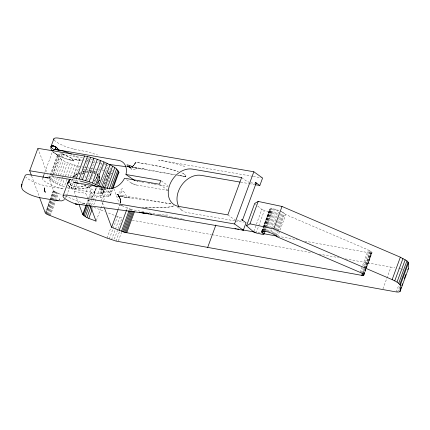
<?xml version="1.0" encoding="UTF-8"?>
<svg xmlns="http://www.w3.org/2000/svg" width="430" height="430" viewBox="0 0 430 430"><rect width="100%" height="100%" fill="white"/><g stroke="black" fill="none" stroke-linecap="round" stroke-linejoin="round"><path stroke-width="0.32" stroke-dasharray="2.15 1.61" d="M94.498 192.995L94.514 192.108L96.433 187.297C94.638 190.974 94.573 195.526 91.015 198.192L93.638 195.075M99.787 176.133L99.712 178.971L97.631 184.314L99.567 179.471L99.755 177.386M118.648 196.515L120.008 198.741L120.271 203.395A8.154 5.568 -85.6 0 0 118.739 195.752L118.277 195.112L118.696 195.849M120.249 203.39C121.953 201.229 116.707 190.533 120.163 199.24M128.092 166.722L128.054 166.448L129.425 166.851L127.151 166.41L128.006 166.55A4.08 3.628 -86 0 0 128.678 166.829M120.298 203.062L120.427 201.584M263.413 226.846L269.836 209.104C272.754 207.889 276.151 209.781 279.016 210.587L270.809 233.006M99.728 178.901L99.368 176.3M97.427 176.655L97.476 174.929L96.766 173.516M120.33 202.793L120.438 202.191M97.411 176.719L97.497 175.026L96.804 173.559M99.803 178.428L97.755 184.314M118.744 195.736L118.68 195.65A8.165 5.568 -85.6 0 0 117.755 194.715L117.342 194.424L117.788 194.645M69.784 180.923C68.564 189.087 81.098 187.362 85.898 185.529M69.794 180.89C68.537 189.157 81.302 187.356 86.118 185.459M185.69 176.671L185.975 175.908L184.153 174.107L181.885 172.898C183.175 173.645 185.873 174.623 185.835 176.284M66.935 179.385L64.199 186.856C59.023 184.551 52.175 183.035 49.127 177.891L49.316 177.37L50.767 176.751L55.33 176.993M82.538 157.692L61.737 154.338L58.974 154.332L58.072 154.564L57.335 155.472C62.592 162.475 72.622 164.48 80.754 166.679M67.128 187.792L73.052 189.2L97.949 193.285L102.512 193.527L103.963 192.914L103.963 191.737L103.41 190.968L98.83 187.7M102.63 188.163L99.9 195.634C103.313 195.972 107.339 197.397 110.462 195.413L110.725 194.661L109.661 192.624L104.377 188.646M49.127 177.891L50.041 175.402M50.224 174.876L57.518 154.945M49.316 178.547L58.072 154.564M49.869 179.31L58.974 154.332M51.998 176.676L52.455 175.429M52.686 174.806L60.205 154.252M50.778 180.17L52.6 175.187M52.825 174.564L58.98 157.745M52.014 181.1L61.737 154.338M53.546 182.078L55.787 175.746M56.056 175.225L63.532 154.574M55.346 183.083L57.168 178.101M58.308 174.983L63.549 160.659M45.72 211.646L49.821 200.439M50.052 199.816L53.471 190.474L47.655 174.752M45.44 213.135L49.998 200.681M50.224 200.057L53.471 190.474M45.704 213.404L53.906 190.979L53.642 190.716M46.048 213.683L50.831 200.606M51.062 199.982L54.25 191.264L53.906 190.979M57.362 184.088L59.415 178.482M60.555 175.365L65.564 161.664M46.467 213.984L54.674 191.565L54.25 191.264M46.961 214.296L51.976 200.595M52.202 199.971L55.164 191.871L54.674 191.565M47.515 214.613L52.53 200.907M52.761 200.283L55.723 192.189L55.164 191.871M48.128 214.93L53.143 201.224M53.368 200.606L56.335 192.506L55.723 192.189M59.544 185.067L62.506 176.972M62.737 176.348L67.752 162.648M48.789 215.242L56.991 192.823L56.335 192.506M49.482 215.548L54.723 201.224M54.954 200.606L57.69 193.129L56.991 192.823M50.208 215.844L55.448 201.519M55.674 200.901L58.41 193.425L57.69 193.129M61.845 185.996L64.124 179.772M65.489 176.031L70.047 163.577M68.074 176.273L72.407 164.437M70.429 177.042L74.761 165.206M68.854 188.281L77.056 165.862M71.036 188.813L79.238 166.388M73.052 189.2L75.099 183.594M75.331 182.97L76.696 179.235M76.271 197.01L74.202 191.42L76.938 183.943M77.169 183.325L78.534 179.584M81.141 178.59L88.435 158.659L89.44 158.853M87.634 180.165L94.928 160.234L93.203 159.74M87.828 198.902L85.763 193.317L88.499 185.841M90.778 179.616L91.692 177.122M91.918 176.499L93.74 171.516M86.124 205.072L88.171 199.466M88.403 198.843L90.907 191.995L88.612 185.776M94.643 182.723L101.937 162.793L97.873 161.218M87.027 204.481L88.623 200.122M89.531 197.628L91.359 192.645L90.907 191.995M88.145 204.626L92.251 193.414L91.359 192.645M97.739 181.213L98.653 178.719M98.879 178.095L99.561 176.23M102.071 169.377L102.98 166.888M103.211 166.265L103.893 164.394M89.666 204.847L91.262 200.482M91.488 199.864L93.541 194.258L92.251 193.414M91.515 205.094L93.111 200.735M93.337 200.111L95.159 195.129L93.541 194.258M100.185 186.959L107.935 165.781L106.586 165.029M92.466 208.437L97.024 195.983L95.159 195.129M97.949 193.285L99.996 187.679M100.91 185.19L106.151 170.866L107.946 171.102M101.265 189.184L101.722 187.937M99.744 193.522L101.797 187.921M102.861 187.539L107.876 173.838M102.501 190.114L103.184 188.243M103.415 187.62L110.709 167.689L109.473 166.759M101.276 193.607L103.103 188.625M103.329 188.001L109.483 171.183L108.462 171.129M103.41 190.968L104.318 188.48M102.512 193.527L104.334 188.544M101.819 195.951L104.555 188.48M103.415 193.296L105.103 188.619M103.963 192.914L112.171 170.49L111.617 170.877M104.399 196.295L106.903 189.442M96.315 220.628L100.647 208.792M100.873 208.174L104.291 198.827L100.163 187.657M106.602 196.408L109.274 188.899M109.661 192.624L110.8 189.512M108.371 196.3L110.881 189.447M109.671 195.967L112.176 189.114M110.462 195.413L112.778 189.055M107.038 238.091L110.687 228.126M118.218 209.265L119.814 204.906M109.29 238.935L112.934 228.975M113.165 228.351L117.497 216.516L122.012 218.015L113.81 240.434M111.558 239.725L115.202 229.76M115.433 229.136L119.76 217.3M126.694 209.732L127.377 207.862M116.014 241.063L119.432 231.722M129.285 210.033L129.736 208.786L120.975 205.357M118.368 240.977L121.561 232.259M130.344 210.453L130.801 209.211L129.736 208.786M131.429 210.834L131.886 209.587L164.545 215.752M253.824 231.275L261.8 209.475L256.748 205.126M256.146 232.969L264.348 210.544L271.239 212.076L272.109 211.705L269.798 209.41M261.633 231.523L269.836 209.104M261.822 231.206L263.187 227.47M261.881 231.297L263.251 227.561M263.477 226.938L270.088 208.878M262.214 230.958L269.965 209.781M262.332 231.157L263.697 227.416M263.929 226.793L270.534 208.733M263.047 230.147L270.336 210.216M262.972 231.098L264.111 227.986M264.337 227.362L271.179 208.679M263.843 230.007L264.525 228.136M264.751 227.513L270.905 210.7M263.784 231.136L264.923 228.018M265.154 227.395L271.991 208.711M264.402 230.759L271.239 212.076M264.746 231.259L265.885 228.142M266.116 227.518L272.953 208.835M265.272 230.389L265.955 228.518M266.869 226.029L272.109 211.705M265.837 231.464L274.039 209.044M267.019 231.754L268.159 228.636M268.385 228.018L275.221 209.329M268.261 232.114L269.4 228.996M269.631 228.373L276.469 209.689M269.54 232.533L277.742 210.114M272.045 233.517L273.41 229.781M273.206 234.049L274.571 230.313M274.802 229.69L281.408 211.63L280.247 211.092M274.265 234.597L275.63 230.862M275.861 230.238L282.467 212.173L281.408 211.63M275.189 235.135L276.56 231.399M276.786 230.776L283.397 212.716L282.467 212.173M275.963 235.656L277.329 231.921M277.554 231.297L284.165 213.237L283.397 212.716M276.554 236.145L278.151 231.786M278.377 231.163L284.762 213.726L284.165 213.237M277.581 237L285.783 214.581L284.762 213.726M360.077 272.373L368.284 249.948L285.783 214.581M361.173 272.873L362.769 268.513M363.683 266.025L369.381 250.453L368.284 249.948M362.135 273.389L363.963 268.406M364.188 267.782L370.343 250.964L369.381 250.453M362.866 272.244L364.237 268.508M364.463 267.885L369.934 252.937L371.472 253.012L372.1 252.652L370.343 250.964M362.92 273.883L364.748 268.9M364.973 268.282L371.128 251.464M363.511 272.964L364.877 269.223M365.102 268.599L370.8 253.033M363.495 274.345L365.317 269.363M365.543 268.745L371.697 251.926M363.721 274.19L371.472 253.012M363.823 274.748L372.025 252.329M363.936 274.684L371.912 252.883M363.893 275.076L365.946 269.47M366.172 268.847L372.1 252.652M382.937 288.906L390.913 267.111L394.788 267.793M396.267 291.932L398.771 285.079M397.616 292.051L399.443 287.068M94.192 194.005L96.642 187.346M43.887 174.929L44.575 173.053M44.806 172.425L52.648 151.161M66.392 196.284L65.236 198.902M66.623 195.661L72.826 178.858M73.057 178.235L79.722 160.186A14.281 3.22 20.3 0 0 73.079 154.897M127.979 166.593L127.989 166.571A15.673 10.153 -58.4 0 0 127.151 166.41M74.465 159.492L79.534 160.541L79.722 160.186L79.528 160.541L74.465 159.492L83.49 160.062M59.163 199.896L59.904 198.805A4.08 2.526 -80.2 0 1 59.281 199.767M120.061 198.665L120.395 200.412M88.225 201.014L89.031 199.993M98.594 181.234L97.578 182.385M151.494 164.867L167.012 168.162L178.294 171.468C164.502 166.786 150.043 164.459 135.676 162.303L133.574 165.572A10.868 7.675 -82.8 0 1 132.413 166.501L131.467 165.996L131.795 166.496L132.327 166.475L133.515 165.561L135.67 162.303L148.887 164.373M133.891 165.195L134.574 164.335A8.154 5.73 -79.8 0 0 135.676 162.303A7.901 5.902 -86.8 0 1 132.429 166.437A7.826 5.488 -89.2 0 1 130.053 167.055L128.548 166.571C144.362 168.528 159.939 172.296 175.698 174.725M97.083 182.852L97.664 182.309L96.223 183.513M94.315 181.008L96.11 179.165L97.212 177.316L96.062 179.229L94.192 181.116M136.643 168.205L135.692 168.797L136.643 168.205L133.633 167.635M73.428 176.601L76.948 174.408L73.584 176.483M185.62 176.176L185.346 176.37M72.724 176.526L77.771 173.607M117.342 194.424L118.341 194.801L117.884 194.72M120.078 193.258L122.539 191.758M123.27 191.334L123.27 191.328A4.08 1.43 60.9 0 1 126.307 196.177L171.694 204.003M75.003 175.031L76.277 174.349M78.867 173.516L79.867 173.118M78.969 173.473L80.028 173.053M79.631 172.844L80.587 172.494M117.352 194.398A21.699 14.539 -64.7 0 1 116.82 194.355A15.673 10.153 -58.4 0 0 117.524 194.424L118.814 193.957M82.786 203.933L81.764 204.169L84.731 203.229L80.759 204.336M117.911 194.677L117.637 194.699M82.71 171.86L85.403 171.258M83.135 172.081L84.264 171.812M83.302 172.038L84.409 171.78M82.151 173.392L84.033 173.027M118.218 195.741L118.68 195.65M82.893 173.231L83.855 173.053M86.532 171.414L87.656 171.291L86.591 171.403M85.774 172.785L87.72 172.618L85.903 172.774M87.053 171.016L88.677 170.882M167.893 215.064L158.6 214.801M117.54 194.435L117.702 194.424A0.924 0.683 60.6 0 1 118.04 194.629A0.935 0.661 66.4 0 1 118.271 194.951M87.236 160.121L88.483 160.143M133.923 165.174A8.154 5.73 -79.8 0 1 129.892 167.168L126.855 166.781M129.457 166.829L128.151 166.716L130.064 167.2L128.806 166.754L129.15 166.775M89.612 172.591L91.386 172.683M90.241 170.844L91.697 170.914M90.413 172.624L91.257 172.677M119.68 205.131L119.68 205.131A23.709 16.259 -57.1 0 1 119.201 205.083M127.909 164.851L127.377 164.808L130.451 165.609L127.909 164.851L130.451 165.609L129.011 165.184M90.676 171.231L91.601 171.307M122.276 195.505L126.296 196.177M90.794 171.237L91.74 171.323M128.484 166.77L129.215 166.845M170.941 203.917C153.343 200.805 135.557 199.058 117.917 196.042L130.913 198.123M121.448 205.33L122.523 205.459M119.809 205.239L122.485 205.556M79.528 160.541L81.501 160.799M85.446 161.32L88.075 161.669M88.731 161.755L91.359 162.099M92.02 162.185L95.304 162.621M95.96 162.707L98.594 163.056M99.249 163.142L101.878 163.486M104.506 163.835L105.823 164.007M110.666 173.618L111.956 173.784M129.752 167.168L128.102 166.727M127.495 166.458L128.097 166.55M128.221 197.703L117.487 195.854A5.821 4.762 -41.9 0 1 118.599 196.478L118.61 196.488M86.468 158.337L88.435 158.659M81.91 166.888L83.877 167.211M84.533 167.318L87.15 167.748M87.806 167.856L90.429 168.286M91.085 168.393L101.566 170.113M102.222 170.221L104.845 170.651M82.409 168.995L84.979 169.42M85.618 169.527L92.686 170.683M109.381 173.424L108.102 173.215L108.559 174.456M71.708 179.681L79.571 180.976M74.202 191.42L85.763 193.317M128.506 166.802L127.973 166.603M144.518 169.006L128.317 166.539L129.677 167.05L131.435 169.253A4.08 2.558 -31.2 0 0 136.643 168.205L174.768 174.779M178.138 175.214L185.706 176.66L177.192 175.198M252.657 176.316L158.67 160.105C167.791 161.809 177.031 163.481 185.685 166.926M253.324 176.429L261.924 177.912M240.698 182.186L248.615 183.551M249.271 183.664L254.78 184.615M138.535 181.422L141.174 181.879M141.835 181.992L143.814 182.336M147.775 183.019L150.409 183.47M151.07 183.583L153.709 184.04M154.37 184.153L156.348 184.497M158.987 184.948L168.227 186.545M126.592 179.675L131.516 183.175L134.214 184.416A4.026 0.908 20.3 0 0 135.977 184.932L168.168 190.501M234.828 220.843L187.324 212.646A20.404 15.351 -54.4 0 1 179.353 207.486M235.489 220.955L243.407 222.321M398.658 268.481L403.179 269.282M165.206 215.871L170.468 216.822M171.124 216.94L173.758 217.419M174.413 217.537L176.391 217.897M177.047 218.015L179.681 218.488M180.337 218.612L182.309 218.967M182.97 219.085L184.282 219.327M258.005 232.673L261.295 233.27M277.758 236.247L297.506 239.827M304.752 241.139L369.934 252.937M132.284 220.257L211.458 234.597M212.114 234.715L312.4 252.883M318.995 254.082L338.792 257.667M345.387 258.86L390.913 267.111M54.18 139.976A14.281 3.22 20.3 0 0 73.251 148.887L87.828 151.994L97.443 154.854M74.261 149.108L74.583 149.172M137.358 181.202L137.874 181.309M73.594 148.963L73.928 149.038M93.627 173.01L95.046 173.365M90.993 159.181L92.627 159.578M93.805 173.032L95.213 173.414M179.67 175.155L185.056 176.553A8.143 5.284 -20.6 0 0 185.975 175.908M53.465 152.048A14.281 3.22 20.3 0 0 73.928 160.949L69.273 159.852A4.08 2.666 -45.2 0 0 71.584 158.208L60.684 153.198M127.71 165.077L127.979 165.152M93.455 171.645L95.412 172.414L94.057 171.828M94.337 171.35L97.626 172.887L98.852 174.118M130.801 209.211L131.886 209.587M117.497 216.516L107.747 212.737M97.024 195.983L104.291 198.827M58.41 193.425L62.157 194.892M65.279 196.112L87.139 204.669M94.009 207.357L104.624 211.512M128.032 166.625L128.473 166.808M261.8 209.475L264.348 210.544M62.705 154.09L71.595 158.192A3.865 2.585 -45.6 0 1 69.332 159.783L60.764 156.671L53.304 152.408M72.665 160.401L73.928 160.949M104.119 163.771L105.635 164.529M56.991 154.714L57.281 154.881M129.403 166.904L130.145 167.49M131.134 182.927L131.51 183.175A4.123 0.924 20.3 0 0 133.031 183.954L133.617 184.196A4.123 0.924 20.3 0 0 136.498 185.04M126.528 164.846L129.65 167.066M241.612 177.59L245.987 180.724A4.08 0.919 20.3 0 0 249.056 182.213M227.83 214.887L232.2 218.015A4.08 0.919 20.3 0 0 235.275 219.504M161.315 180.879L168.001 185.669M159.939 184.61L167.652 190.135M177.122 206.846L182.777 210.893M98.336 175.053L97.868 174.693A11.841 6.531 -11.6 0 0 96.933 174.107M52.868 148.861L51.976 148.065M254.727 203.39L256.242 204.691M71.831 158.46L73.476 160.379M130.225 167.576L130.473 167.856M72.321 158.993L73.251 160.1M118.739 195.763L119.406 197.225L118.642 195.768M118.39 195.43L118.175 195.112M130.897 168.415L131.435 169.248M118.814 195.865L119.04 196.29M68.177 184.873L68.628 185.679A12.255 6.316 -7.8 0 0 71.815 187.894C76.814 189.641 82.323 189.044 87.344 187.722A20.361 10.702 -7.5 0 0 90.714 186.588M99.62 176.88L99.416 176.402L99.819 177.902M94.218 191.415L94.514 192.108L94.218 191.415A14.281 3.22 20.3 0 0 81.324 184.416M110.859 180.67L111.316 181.911M113.843 188.749L119.126 203.041M93.971 170.893L94.885 173.376M96.035 176.483L96.723 178.343M97.868 181.449L98.787 183.932M99.9 195.634L104.033 206.819M83.329 171.484L83.785 172.726M84.936 175.832L85.624 177.697M88.059 199.525L89.892 204.492M76.502 197.633L78.797 203.847M37.894 148.334L46.725 172.236M31.551 175.789L39.221 196.542M120.131 199.477L120.486 200.59A6.267 5.923 -76.1 0 1 120.572 202.965M120.126 198.585L120.357 200.095M63.081 153.591A14.238 1.586 22.9 0 1 61.576 152.946M61.205 152.779A14.238 1.586 22.9 0 1 60.829 152.612M53.196 148.936A14.281 2.956 21.1 0 1 51.982 147.92M91.509 186.254A19.425 10.008 -7.8 0 1 87.113 187.786C82.313 189.012 77.11 189.576 72.299 188.077A11.857 6.541 -11.6 0 1 70.144 187.066L69.714 186.765A11.879 6.337 -12.3 0 1 68.225 184.986M73.627 176.596A19.404 9.998 -7.8 0 1 75.938 175.424A20.307 10.282 -8.3 0 0 73.073 176.924M79.394 174.128A19.404 9.998 -7.8 0 1 80.302 173.86M96.874 174.091A12.293 6.337 -7.8 0 1 97.868 174.693A12.266 6.321 -7.8 0 1 98.357 175.085M250.808 182.728A4.08 0.919 20.3 0 0 251.33 182.831L254.485 183.374A4.08 0.919 20.3 0 0 254.952 183.443M237.027 220.02A4.08 0.919 20.3 0 0 237.548 220.122L240.703 220.665A4.08 0.919 20.3 0 0 241.171 220.735M137.869 181.304A4.123 0.93 20.3 0 1 136.778 181.057M57.195 154.725A10.315 2.204 20.9 0 1 54.986 153.3M54.223 153.021A10.39 2.29 21.1 0 1 53.234 152M51.874 148.038A16.56 3.537 21.7 0 1 51.691 147.839M60.388 152.946A16.453 2.102 22.9 0 1 59.899 152.72M79.228 174.182A20.334 10.685 -7.5 0 1 80.087 173.919M122.227 195.612A20.42 13.421 -33.4 0 1 118.223 195.01M122.668 191.753A6.391 1.43 -24 0 1 123.2 191.447M119.33 193.71A10.089 1.693 -25.5 0 1 119.234 193.72M122.604 188.292A16.732 2.827 -43.2 0 1 120.862 189.625M121.959 190.802A16.211 2.284 -40.2 0 1 120.911 191.511M120.094 191.597A19.13 4.542 -48.8 0 1 118.949 192.35M128.678 166.883A20.914 16.179 82.2 0 1 133.617 167.732M130.44 167.308A9.707 2.956 78.9 0 1 130.876 167.759M43.253 177.891A14.281 3.22 20.3 0 0 47.789 183.32A14.281 3.22 20.3 0 0 63.592 188.921L46.22 185.921A14.281 3.22 20.3 0 1 25.692 176.94M99.319 180.052L98.18 181.756L99.314 180.079M173.908 205.868C163.814 209.007 152.946 207.459 142.524 207.281C152.946 207.453 163.808 208.942 173.913 205.862M132.408 166.496L131.467 165.996L132.408 166.496"/><path stroke-width="0.64" d="M265.047 231.012L263.907 234.124L263.031 234.495L256.146 232.969L253.598 231.899L246.524 225.809L254.727 203.39L258.183 201.423L282.01 206.459L400.346 257.194L406.936 260.892L408.5 262.843L400.292 285.267L400.024 291.578L398.717 292.035L396.267 291.932L382.711 289.53L116.014 241.063L107.038 238.091L46.961 214.296L45.263 212.893L39.453 197.171M400.024 291.578L408.403 268.734L408.5 262.843M67.902 183.562L68.311 181.691L70.02 179.288M53.841 138.842L51.073 146.334L51.342 147.318M51.068 146.453L50.847 148.35L51.75 150.688M67.913 183.196L68.547 181.224M52.825 150.753C53.766 148.726 56.884 150.005 58.63 149.995M118.664 172.994L118.933 172.242C116.955 167.517 111.23 165.76 107.102 163.341C99.916 160.03 92.369 157.385 84.565 155.993L37.894 148.334L29.692 170.758L31.315 175.16M29.692 170.758L76.357 178.418L84.565 155.993M76.357 178.418L79.254 178.971L87.457 156.552M79.254 178.971L82.388 179.735L90.596 157.31M82.388 179.735L85.688 180.675L93.896 158.256M85.688 180.675L89.075 181.777L97.277 159.358M109.999 164.787L101.797 187.206L92.461 183.013L100.663 160.594M90.354 205.733L96.089 221.251C91.719 219.069 86 218.343 82.705 214.414L86.124 205.072M83.151 215.064L86.795 205.099M84.044 215.833L87.919 205.25M95.761 184.352L103.963 161.933M85.333 216.677L89.44 205.465M86.957 217.548L91.058 206.341M98.9 185.76L107.102 163.341M88.817 218.402L92.009 209.684M104.608 188.028L112.585 166.227M107.043 188.808L114.788 167.635M109.499 188.275L116.568 168.969M111.257 188.265L117.868 170.205M112.278 188.743L118.664 171.301M113.004 188.431L118.933 172.242M263.907 234.124L262.133 232.635L261.633 231.523C267.121 230.475 273.26 233.587 277.581 237L360.077 272.373L362.92 273.883L363.893 275.076L363.269 275.437L361.727 275.361L124.754 232.34L111.606 227.325L117.992 209.888M119.174 230.286L126.468 210.356M121.534 231.211L129.054 210.657M122.598 231.63L130.118 211.076M123.679 232.012L131.204 211.458M124.754 232.34L132.499 211.168M125.78 232.608L133.531 211.436M126.732 232.813L134.482 211.635M207.663 247.465L215.865 225.04M246.524 225.809L249.975 223.847L258.183 201.423M261.762 232.205L262.214 230.958M262.133 232.635L262.816 230.77M262.703 233.119L263.611 230.63M249.975 223.847L273.808 228.878L282.01 206.459M361.727 275.361L362.409 273.491M362.598 275.453L363.28 273.582M363.269 275.437L363.721 274.19M400.292 285.267C398.664 282.263 394.993 281.15 392.144 279.613L400.346 257.194M394.767 280.86L402.974 258.441M397.003 282.118L405.21 259.693M398.728 283.311L406.936 260.892M399.846 284.38L408.048 261.961M400.438 289.385L401.12 287.514M401.803 285.644L402.491 283.779M404.313 278.796L405.909 274.437M42.962 177.429L43.887 174.929M63.07 195.849L68.123 182.169M242.3 220.595A4.08 0.919 20.3 0 0 241.676 219.649L246.046 222.778L243.294 230.238L234.549 223.976L253.845 171.769L59.603 138.267A14.281 3.22 20.3 0 0 53.858 139.363M242.359 220.466L256.14 183.169M255.21 184.69L259.833 185.486L262.59 178.025L253.845 171.769M51.095 146.334C52.455 144.931 54.922 146.42 56.282 147.248A4.026 2.628 -45.9 0 0 55.099 149.678A4.08 2.666 -45.2 0 1 56.282 147.253L53.406 145.931M408.403 268.734L407.731 269.454M68.854 180.713L70.101 179.213M64.527 199.649L61.716 200.88L57.195 200.686M51.976 145.791L52.621 145.797M150.387 213.947L151.699 214.108M234.549 223.976L68.789 195.387A14.281 3.22 20.3 0 0 63.463 197.236A14.281 3.22 20.3 0 0 75.422 203.917L149.07 213.791L139.374 212.312L243.294 230.238M109.107 164.443L126.2 166.695M57.932 149.893L118.696 160.358A15.303 11.513 -54.4 0 1 125.952 174.505L133.848 179.966A4.063 0.908 20.3 0 1 132.886 179.444L132.51 179.197M58.281 149.946L58.63 149.995L57.529 149.565M56.642 177.208L71.052 179.573M240.037 182.073L201.106 175.354A20.404 15.351 -54.4 0 0 181.782 184.991A20.404 15.351 -54.4 0 0 178.719 206.411M125.952 174.505L160.804 180.514L159.423 184.244L124.576 178.23A15.303 11.513 -54.4 0 1 108.355 188.329L73.611 182.336A14.281 3.22 20.3 0 1 78.276 183.438M57.324 200.708L39.952 197.714C34.486 196.564 28.993 194.699 24.456 191.366C18.485 187.668 23.516 180.347 25.128 175.687A14.281 3.22 20.3 0 1 30.922 174.972L48.294 177.966A14.281 3.22 20.3 0 0 45.252 177.644M234.957 228.502L236.274 228.738M237.591 228.975L238.908 229.217M242.203 229.814L255.372 232.195M263.929 233.743L277.097 236.129M80.227 181.084L89.08 183.422L97.427 186.948M77.502 204.395L75.422 203.917L76.432 204.212M89.075 181.777L92.461 183.013M273.808 228.878L392.144 279.613M259.833 185.486L255.458 182.358A4.08 0.919 20.3 0 1 255.683 183.454M56.534 147.511L58.179 149.43L57.023 148.038M104.49 208.061L111.606 227.325M79.029 204.47L82.705 214.414M51.482 147.372A14.281 2.956 21.1 0 1 51.256 147.033M50.858 146.861A14.179 2.924 23.4 0 1 53.196 146.512M52.498 145.679A13.846 3.537 39.5 0 1 53.255 145.775M52.901 151.15A14.281 3.22 20.3 0 1 71.509 154.15M52.648 151.043A10.723 2.263 25.8 0 1 52.917 150.801M58.131 200.617A4.08 2.526 -80.2 0 1 56.583 200.407M44.564 188.308L44.51 190.388L45.327 192.296A4.08 2.526 -80.2 0 1 44.655 187.894L44.564 188.308M21.672 185.566L21.5 186.389L21.898 184.551L21.672 185.566M241.612 177.59L227.83 214.887L178.579 206.389A20.404 15.351 -54.4 0 1 169.678 185.018A20.404 15.351 -54.4 0 1 192.361 169.097L241.612 177.59M134.993 180.466L134.413 180.224L134.993 180.466"/></g></svg>
